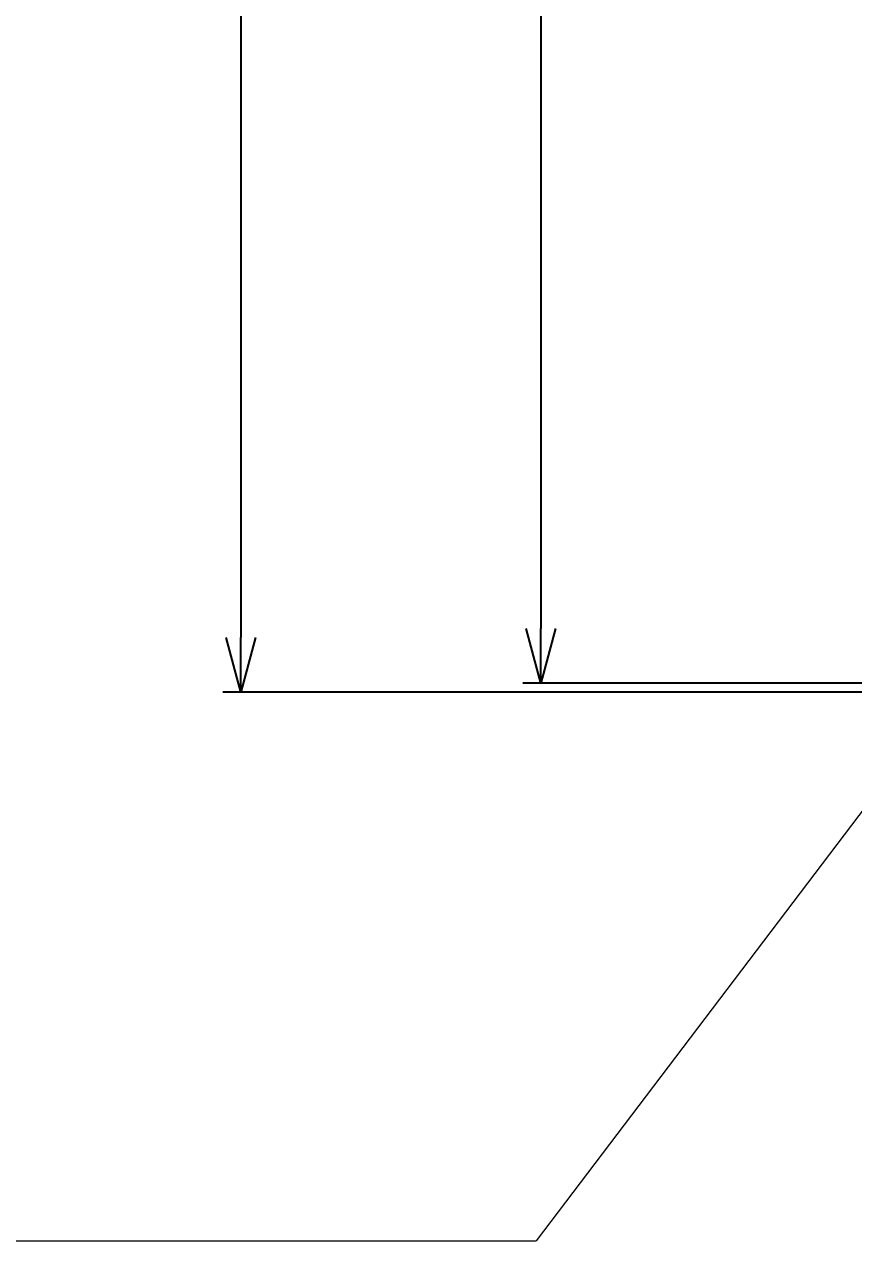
# Model space of a CAD drawing. Header units: millimetres. Extents: x 1880 to 5767, y 1200 to 3961.
# Drawn here: x 4988.6 to 5170.8, y 2573.8 to 2840.9 of the extents above; entities that cross this region are included whole.
import ezdxf

# ---------------------------------------------------------------- set-up
doc = ezdxf.new("R2010")
doc.units = ezdxf.units.MM
doc.layers.add('BUSBAR', color=3, linetype='Continuous')
doc.styles.add('TAMCO', font='cordia.shx', dxfattribs={"width": 0.8, "height": 25})
doc.dimstyles.new('TAMCO', dxfattribs={"dimtxt": 25, "dimasz": 12, "dimexe": 4, "dimexo": 8, "dimgap": 7, "dimtad": 2, "dimdec": 1, "dimdsep": 46, "dimtxsty": 'TAMCO', "dimblk": 'OPEN30', "dimcen": 2.5, "dimclrd": 4, "dimclre": 4, "dimclrt": 3, "dimadec": 0, "dimazin": 0, "dimtfac": 1, "dimtdec": 1, "dimtmove": 0, "dimatfit": 3, "dimldrblk": 'OPEN30', "dimfxl": 1, "dimarcsym": 0})

# ---------------------------------------------------------------- blocks, each defined once
blk = doc.blocks.new('_Open30')
at = {"color": 0, "linetype": 'ByBlock', "lineweight": -2}
for p, q in [((-1, 0.268), (0, 0)), ((0, 0), (-1, -0.268)), ((0, 0), (-1, 0))]:
    blk.add_line(p, q, dxfattribs=at)
blk = doc.blocks.new('*D44')
at = {"color": 4, "lineweight": -2}
for p, q in [((5174.29, 3561.23), (5098.09, 3561.23)), ((5102.09, 3549.23), (5102.09, 2708.23)), ((5174.29, 2696.23), (5098.09, 2696.23))]:
    blk.add_line(p, q, dxfattribs=at)
at = {"layer": 'DEFPOINTS', "color": 0}
for p in [(5182.29, 3561.23), (5102.09, 2696.23), (5182.29, 2696.23)]:
    blk.add_point(p, dxfattribs=at)
at = {"color": 4, "lineweight": -2, "xscale": 12, "yscale": 12, "zscale": 12}
for p, rotation in [((5102.09, 3561.23), 90), ((5102.09, 2696.23), 270)]:
    blk.add_blockref('_Open30', p, dxfattribs=dict(at, rotation=rotation))
at = {"color": 3, "lineweight": 9, "insert": (5082.59, 3127.73), "char_height": 25, "attachment_point": 5, "rotation": 90, "style": 'TAMCO'}
blk.add_mtext('865', dxfattribs=at)
blk = doc.blocks.new('*D59')
at = {"layer": 'BUSBAR', "color": 4, "lineweight": -2}
for p, q in [((5189.29, 3594.23), (5032.2, 3594.23)), ((5036.2, 3582.23), (5036.2, 2706.23)), ((5199.29, 2694.23), (5032.2, 2694.23))]:
    blk.add_line(p, q, dxfattribs=at)
at = {"layer": 'DEFPOINTS', "color": 0}
for p in [(5197.29, 3594.23), (5036.2, 2694.23), (5207.29, 2694.23)]:
    blk.add_point(p, dxfattribs=at)
at = {"layer": 'BUSBAR', "color": 4, "lineweight": -2, "xscale": 12, "yscale": 12, "zscale": 12}
for p, rotation in [((5036.2, 3594.23), 90), ((5036.2, 2694.23), 270)]:
    blk.add_blockref('_Open30', p, dxfattribs=dict(at, rotation=rotation))
at = {"layer": 'BUSBAR', "color": 3, "lineweight": 9, "insert": (5016.7, 3144.23), "char_height": 25, "attachment_point": 5, "rotation": 90, "style": 'TAMCO'}
blk.add_mtext('900', dxfattribs=at)

msp = doc.modelspace()

# ---------------------------------------------------------------- linework, layer by layer
at = {"layer": 'BUSBAR', "color": 2, "lineweight": 9}
for p in [(5230.82, 2744.88), (4549.24, 2573.84)]:
    msp.add_line(p, (5101.04, 2573.84), dxfattribs=at)

# ---------------------------------------------------------------- dimensions: what is measured, and where the dimension line sits
at = {"lineweight": 9}
dim = msp.add_linear_dim(base=(5102.09, 2696.23), p1=(5182.29, 3561.23), p2=(5182.29, 2696.23), angle=90, dimstyle='TAMCO', dxfattribs=at)
dim.commit()
dim.dimension.update_dxf_attribs({"geometry": '*D44', "text_midpoint": (5102.09, 3127.73), "dimtype": 160})
at = {"layer": 'BUSBAR', "color": 2, "lineweight": 9}
dim = msp.add_linear_dim(base=(5036.2, 2694.23), p1=(5197.29, 3594.23), p2=(5207.29, 2694.23), angle=90, dimstyle='TAMCO', dxfattribs=at)
dim.commit()
dim.dimension.update_dxf_attribs({"geometry": '*D59', "text_midpoint": (5016.7, 3144.23)})

doc.saveas('drawing.dxf')
